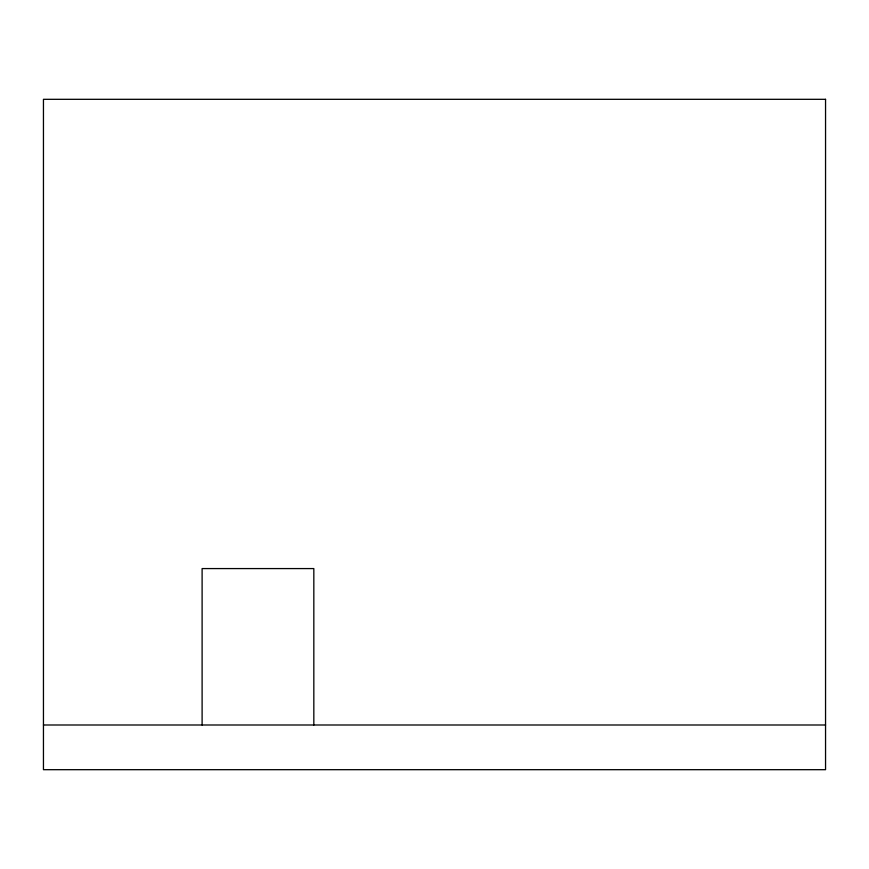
<?xml version="1.0" encoding="UTF-8"?>
<svg xmlns="http://www.w3.org/2000/svg" width="869" height="869" viewBox="0 0 869 869"><rect width="100%" height="100%" fill="white"/><g stroke="black" fill="none" stroke-linecap="round" stroke-linejoin="round"><path stroke-width="1.3" d="M43.45 724.996L825.55 724.996M313.828 724.996L313.828 568.576L202.108 568.576L202.108 724.996M825.55 99.316L43.45 99.316L43.45 769.684L825.55 769.684L825.55 99.316"/></g></svg>
